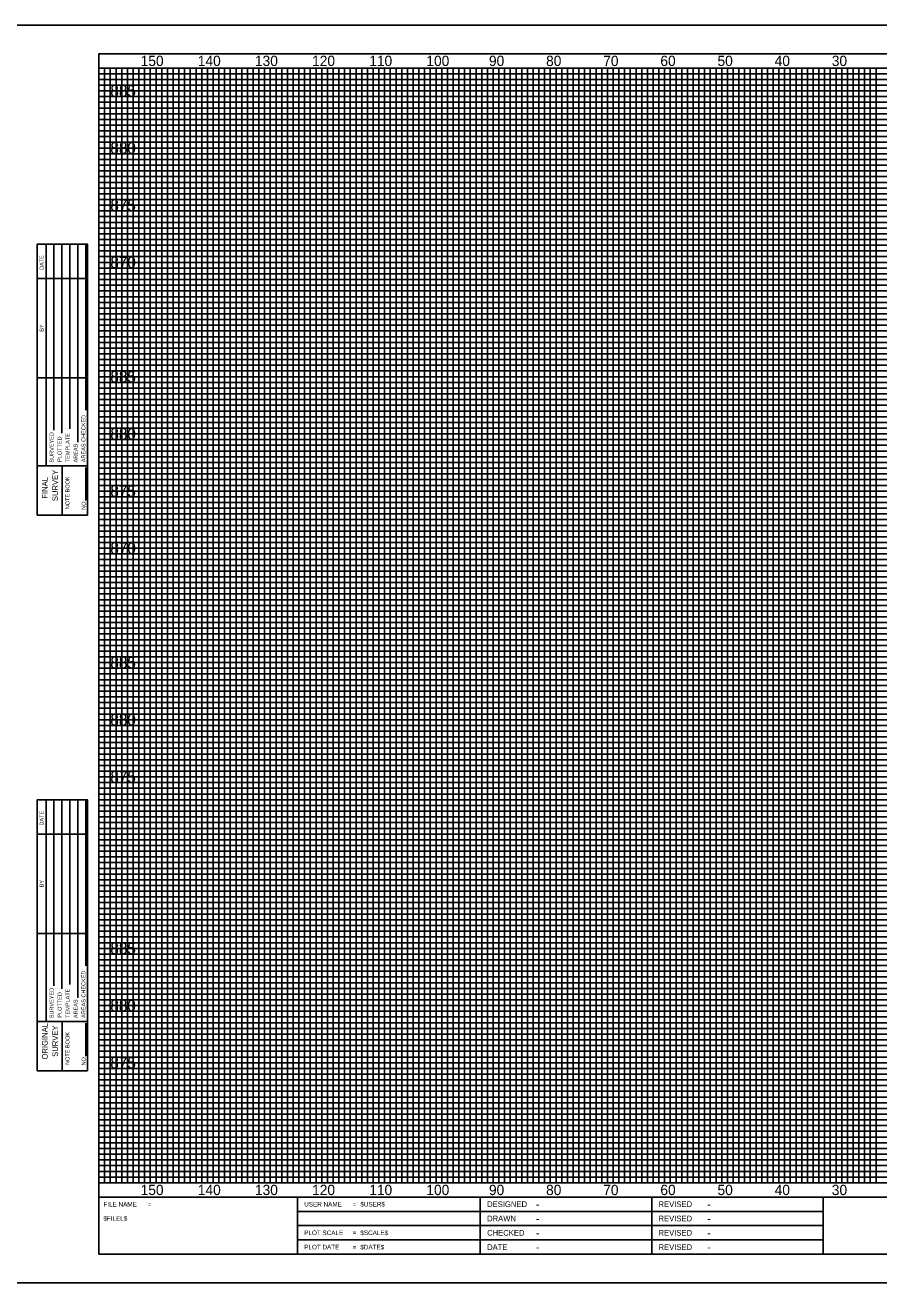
# Model space of a CAD drawing. Extents: x -26 to 24680, y -10 to 21582.
# Drawn here: x 24002.1 to 24151.5, y 5798.5 to 6018.5 of the extents above; entities that cross this region are included whole.
import ezdxf

# ---------------------------------------------------------------- set-up
doc = ezdxf.new("R2010")
doc.units = 0
for name, color, linetype in [('Sheets_General Details', 7, 'Continuous'), ('Sheets_Minor Grid', 7, 'Continuous'), ('Sheets_Printer Plotting Border', 7, 'Continuous')]:
    doc.layers.add(name, color=color, linetype=linetype)

msp = doc.modelspace()

# ---------------------------------------------------------------- linework, layer by layer
at = {"layer": 'Sheets_General Details'}
for p, q in [((24000.03, 6018.52), (24340.03, 6018.52)), ((24015.03, 6011.02), (24335.03, 6011.02)), ((24005.83, 5941.42), (24005.83, 5980.22)), ((24007.13, 5947.67), (24007.13, 5980.13)), ((24008.53, 5947.14), (24008.53, 5980.14)), ((24009.93, 5947.92), (24009.93, 5980.14)), ((24011.33, 5945.59), (24011.33, 5980.13)), ((24012.73, 5951.17), (24012.73, 5980.07)), ((24004.23, 5974.22), (24013.03, 5974.22)), ((24004.23, 5956.82), (24013.03, 5956.82)), ((24004.23, 5941.42), (24013.03, 5941.42)), ((24008.63, 5932.82), (24008.63, 5941.42)), ((24012.73, 5935.44), (24012.73, 5941.15)), ((24005.83, 5844.22), (24005.83, 5883.02)), ((24007.13, 5850.47), (24007.13, 5882.93)), ((24008.53, 5849.94), (24008.53, 5882.94)), ((24009.93, 5850.72), (24009.93, 5882.94)), ((24011.33, 5848.39), (24011.33, 5882.93)), ((24012.73, 5853.97), (24012.73, 5882.87)), ((24004.23, 5877.02), (24013.03, 5877.02)), ((24004.23, 5859.62), (24013.03, 5859.62)), ((24004.23, 5844.22), (24013.03, 5844.22)), ((24008.63, 5835.62), (24008.63, 5844.22)), ((24012.73, 5838.24), (24012.73, 5843.95)), ((24015.03, 5816.02), (24335.03, 5816.02)), ((24015.03, 5813.52), (24335.03, 5813.52)), ((24049.77, 5813.52), (24049.77, 5803.52)), ((24081.77, 5813.52), (24081.77, 5803.52)), ((24111.77, 5813.52), (24111.77, 5803.52)), ((24141.77, 5813.52), (24141.77, 5803.52)), ((24049.77, 5811.02), (24141.77, 5811.02)), ((24049.77, 5808.52), (24141.77, 5808.52)), ((24049.77, 5806.02), (24141.77, 5806.02)), ((24340.03, 5798.52), (24000.03, 5798.52))]:
    msp.add_line(p, q, dxfattribs=at)
for points in [[(24335.03, 5803.52), (24015.03, 5803.52), (24015.03, 6013.52), (24335.03, 6013.52)], [(24004.23, 5932.82), (24004.23, 5980.22), (24013.03, 5980.22), (24013.03, 5932.82)], [(24004.23, 5835.62), (24004.23, 5883.02), (24013.03, 5883.02), (24013.03, 5835.62)]]:
    msp.add_lwpolyline(points, close=True, dxfattribs=at)
for points in [[(24025.03, 6011.02), (24025.03, 5816.02), (24015.03, 5816.02)], [(24045.03, 6011.02), (24045.03, 5816.02), (24035.03, 5816.02), (24035.03, 6011.02)], [(24065.03, 6011.02), (24065.03, 5816.02), (24055.03, 5816.02), (24055.03, 6011.02)], [(24085.03, 6011.02), (24085.03, 5816.02), (24075.03, 5816.02), (24075.03, 6011.02)], [(24105.03, 6011.02), (24105.03, 5816.02), (24095.03, 5816.02), (24095.03, 6011.02)], [(24125.03, 6011.02), (24125.03, 5816.02), (24115.03, 5816.02), (24115.03, 6011.02)], [(24145.03, 6011.02), (24145.03, 5816.02), (24135.03, 5816.02), (24135.03, 6011.02)], [(24015.03, 5996.02), (24335.03, 5996.02), (24335.03, 6006.02), (24015.03, 6006.02)], [(24015.03, 5976.02), (24335.03, 5976.02), (24335.03, 5986.02), (24015.03, 5986.02)], [(24015.03, 5956.02), (24335.03, 5956.02), (24335.03, 5966.02), (24015.03, 5966.02)], [(24015.03, 5936.02), (24335.03, 5936.02), (24335.03, 5946.02), (24015.03, 5946.02)], [(24015.03, 5916.02), (24335.03, 5916.02), (24335.03, 5926.02), (24015.03, 5926.02)], [(24015.03, 5896.02), (24335.03, 5896.02), (24335.03, 5906.02), (24015.03, 5906.02)], [(24015.03, 5876.02), (24335.03, 5876.02), (24335.03, 5886.02), (24015.03, 5886.02)], [(24015.03, 5856.02), (24335.03, 5856.02), (24335.03, 5866.02), (24015.03, 5866.02)], [(24015.03, 5836.02), (24335.03, 5836.02), (24335.03, 5846.02), (24015.03, 5846.02)], [(24015.03, 5826.02), (24335.03, 5826.02), (24335.03, 5836.02), (24015.03, 5836.02)]]:
    msp.add_lwpolyline(points, dxfattribs=at)
at = {"layer": 'Sheets_Minor Grid'}
for points in [[(24015.03, 6010.02), (24335.03, 6010.02), (24335.03, 6011.02)], [(24016.48, 5816.02), (24016.03, 5816.02), (24016.03, 6011.02)], [(24018.03, 6011.02), (24018.03, 5816.02), (24017.03, 5816.02), (24017.03, 6011.02)], [(24020.03, 6011.02), (24020.03, 5816.02), (24019.03, 5816.02), (24019.03, 6011.02)], [(24022.03, 6011.02), (24022.03, 5816.02), (24021.03, 5816.02), (24021.03, 6011.02)], [(24024.03, 6011.02), (24024.03, 5816.02), (24023.03, 5816.02), (24023.03, 6011.02)], [(24027.03, 6011.02), (24027.03, 5816.02), (24026.03, 5816.02), (24026.03, 6011.02)], [(24029.03, 6011.02), (24029.03, 5816.02), (24028.03, 5816.02), (24028.03, 6011.02)], [(24031.03, 6011.02), (24031.03, 5816.02), (24030.03, 5816.02), (24030.03, 6011.02)], [(24033.03, 6011.02), (24033.03, 5816.02), (24032.03, 5816.02), (24032.03, 6011.02)], [(24036.03, 6011.02), (24036.03, 5816.02), (24034.03, 5816.02), (24034.03, 6011.02)], [(24038.03, 6011.02), (24038.03, 5816.02), (24037.03, 5816.02), (24037.03, 6011.02)], [(24040.03, 6011.02), (24040.03, 5816.02), (24039.03, 5816.02), (24039.03, 6011.02)], [(24042.03, 6011.02), (24042.03, 5816.02), (24041.03, 5816.02), (24041.03, 6011.02)], [(24044.03, 6011.02), (24044.03, 5816.02), (24043.03, 5816.02), (24043.03, 6011.02)], [(24047.03, 6011.02), (24047.03, 5816.02), (24046.03, 5816.02), (24046.03, 6011.02)], [(24049.03, 6011.02), (24049.03, 5816.02), (24048.03, 5816.02), (24048.03, 6011.02)], [(24051.03, 6011.02), (24051.03, 5816.02), (24050.03, 5816.02), (24050.03, 6011.02)], [(24053.03, 6011.02), (24053.03, 5816.02), (24052.03, 5816.02), (24052.03, 6011.02)], [(24056.03, 6011.02), (24056.03, 5816.02), (24054.03, 5816.02), (24054.03, 6011.02)], [(24058.03, 6011.02), (24058.03, 5816.02), (24057.03, 5816.02)], [(24057.03, 5816.02), (24057.03, 6011.02)], [(24060.03, 6011.02), (24060.03, 5816.02), (24059.03, 5816.02), (24059.03, 6011.02)], [(24062.03, 6011.02), (24062.03, 5816.02), (24061.03, 5816.02), (24061.03, 6011.02)], [(24064.03, 6011.02), (24064.03, 5816.02), (24063.03, 5816.02), (24063.03, 6011.02)], [(24067.03, 6011.02), (24067.03, 5816.02), (24066.03, 5816.02), (24066.03, 6011.02)], [(24069.03, 6011.02), (24069.03, 5816.02), (24068.03, 5816.02), (24068.03, 6011.02)], [(24071.03, 6011.02), (24071.03, 5816.02), (24070.03, 5816.02), (24070.03, 6011.02)], [(24073.03, 6011.02), (24073.03, 5816.02), (24072.03, 5816.02), (24072.03, 6011.02)], [(24076.03, 6011.02), (24076.03, 5816.02), (24074.03, 5816.02), (24074.03, 6011.02)], [(24078.03, 6011.02), (24078.03, 5816.02), (24077.03, 5816.02), (24077.03, 6011.02)], [(24080.03, 6011.02), (24080.03, 5816.02), (24079.03, 5816.02), (24079.03, 6011.02)], [(24082.03, 6011.02), (24082.03, 5816.02), (24081.03, 5816.02), (24081.03, 6011.02)], [(24084.03, 6011.02), (24084.03, 5816.02), (24083.03, 5816.02), (24083.03, 6011.02)], [(24087.03, 6011.02), (24087.03, 5816.02), (24086.03, 5816.02), (24086.03, 6011.02)], [(24089.03, 6011.02), (24089.03, 5816.02), (24088.03, 5816.02), (24088.03, 6011.02)], [(24091.03, 6011.02), (24091.03, 5816.02), (24090.03, 5816.02), (24090.03, 6011.02)], [(24093.03, 6011.02), (24093.03, 5816.02), (24092.03, 5816.02), (24092.03, 6011.02)], [(24096.03, 6011.02), (24096.03, 5816.02), (24094.03, 5816.02), (24094.03, 6011.02)], [(24098.03, 6011.02), (24098.03, 5816.02), (24097.03, 5816.02), (24097.03, 6011.02)], [(24100.03, 6011.02), (24100.03, 5816.02), (24099.03, 5816.02), (24099.03, 6011.02)], [(24102.03, 6011.02), (24102.03, 5816.02), (24101.03, 5816.02), (24101.03, 6011.02)], [(24104.03, 6011.02), (24104.03, 5816.02), (24103.03, 5816.02), (24103.03, 6011.02)], [(24107.03, 6011.02), (24107.03, 5816.02), (24106.03, 5816.02), (24106.03, 6011.02)], [(24109.03, 6011.02), (24109.03, 5816.02), (24108.03, 5816.02), (24108.03, 6011.02)], [(24111.03, 6011.02), (24111.03, 5816.02), (24110.03, 5816.02), (24110.03, 6011.02)], [(24113.03, 6011.02), (24113.03, 5816.02), (24112.03, 5816.02)], [(24112.03, 5816.02), (24112.03, 6011.02)], [(24116.03, 6011.02), (24116.03, 5816.02), (24114.03, 5816.02), (24114.03, 6011.02)], [(24118.03, 6011.02), (24118.03, 5816.02), (24117.03, 5816.02), (24117.03, 6011.02)], [(24120.03, 6011.02), (24120.03, 5816.02), (24119.03, 5816.02), (24119.03, 6011.02)], [(24122.03, 6011.02), (24122.03, 5816.02), (24121.03, 5816.02), (24121.03, 6011.02)], [(24124.03, 6011.02), (24124.03, 5816.02), (24123.03, 5816.02), (24123.03, 6011.02)], [(24127.03, 6011.02), (24127.03, 5816.02), (24126.03, 5816.02), (24126.03, 6011.02)], [(24129.03, 6011.02), (24129.03, 5816.02), (24128.03, 5816.02), (24128.03, 6011.02)], [(24131.03, 6011.02), (24131.03, 5816.02), (24130.03, 5816.02), (24130.03, 6011.02)], [(24133.03, 6011.02), (24133.03, 5816.02), (24132.03, 5816.02), (24132.03, 6011.02)], [(24136.03, 6011.02), (24136.03, 5816.02), (24134.03, 5816.02), (24134.03, 6011.02)], [(24138.03, 6011.02), (24138.03, 5816.02), (24137.03, 5816.02), (24137.03, 6011.02)], [(24140.03, 6011.02), (24140.03, 5816.02), (24139.03, 5816.02), (24139.03, 6011.02)], [(24142.03, 6011.02), (24142.03, 5816.02), (24141.03, 5816.02), (24141.03, 6011.02)], [(24144.03, 6011.02), (24144.03, 5816.02), (24143.03, 5816.02), (24143.03, 6011.02)], [(24147.03, 6011.02), (24147.03, 5816.02), (24146.03, 5816.02), (24146.03, 6011.02)], [(24149.03, 6011.02), (24149.03, 5816.02), (24148.03, 5816.02), (24148.03, 6011.02)], [(24151.03, 6011.02), (24151.03, 5816.02), (24150.03, 5816.02), (24150.03, 6011.02)], [(24015.03, 6008.02), (24335.03, 6008.02), (24335.03, 6009.02), (24015.03, 6009.02)], [(24015.03, 6005.02), (24335.03, 6005.02), (24335.03, 6007.02), (24015.03, 6007.02)], [(24015.03, 6003.02), (24335.03, 6003.02), (24335.03, 6004.02), (24015.03, 6004.02)], [(24015.03, 6001.02), (24335.03, 6001.02), (24335.03, 6002.02), (24015.03, 6002.02)], [(24015.03, 5999.02), (24335.03, 5999.02), (24335.03, 6000.02), (24015.03, 6000.02)], [(24015.03, 5997.02), (24335.03, 5997.02), (24335.03, 5998.02), (24015.03, 5998.02)], [(24015.03, 5994.02), (24335.03, 5994.02), (24335.03, 5995.02), (24015.03, 5995.02)], [(24015.03, 5992.02), (24335.03, 5992.02), (24335.03, 5993.02), (24015.03, 5993.02)], [(24015.03, 5990.02), (24335.03, 5990.02), (24335.03, 5991.02), (24015.03, 5991.02)], [(24015.03, 5988.02), (24335.03, 5988.02), (24335.03, 5989.02), (24015.03, 5989.02)], [(24015.03, 5985.02), (24335.03, 5985.02), (24335.03, 5987.02), (24015.03, 5987.02)], [(24015.03, 5983.02), (24335.03, 5983.02), (24335.03, 5984.02), (24015.03, 5984.02)], [(24015.03, 5981.02), (24335.03, 5981.02), (24335.03, 5982.02), (24015.03, 5982.02)], [(24015.03, 5979.02), (24335.03, 5979.02), (24335.03, 5980.02), (24015.03, 5980.02)], [(24015.03, 5977.02), (24335.03, 5977.02), (24335.03, 5978.02), (24015.03, 5978.02)], [(24015.03, 5974.02), (24335.03, 5974.02), (24335.03, 5975.02), (24015.03, 5975.02)], [(24015.03, 5972.02), (24335.03, 5972.02), (24335.03, 5973.02), (24015.03, 5973.02)], [(24015.03, 5970.02), (24335.03, 5970.02), (24335.03, 5971.02), (24015.03, 5971.02)], [(24015.03, 5968.02), (24335.03, 5968.02), (24335.03, 5969.02), (24015.03, 5969.02)], [(24015.03, 5965.02), (24335.03, 5965.02), (24335.03, 5967.02), (24015.03, 5967.02)], [(24015.03, 5963.02), (24335.03, 5963.02), (24335.03, 5964.02), (24015.03, 5964.02)], [(24015.03, 5961.02), (24335.03, 5961.02), (24335.03, 5962.02), (24015.03, 5962.02)], [(24015.03, 5959.02), (24335.03, 5959.02), (24335.03, 5960.02), (24015.03, 5960.02)], [(24015.03, 5957.02), (24335.03, 5957.02), (24335.03, 5958.02), (24015.03, 5958.02)], [(24015.03, 5954.02), (24335.03, 5954.02), (24335.03, 5955.02), (24015.03, 5955.02)], [(24015.03, 5952.02), (24335.03, 5952.02), (24335.03, 5953.02), (24015.03, 5953.02)], [(24015.03, 5950.02), (24335.03, 5950.02), (24335.03, 5951.02), (24015.03, 5951.02)], [(24015.03, 5948.02), (24335.03, 5948.02), (24335.03, 5949.02), (24015.03, 5949.02)], [(24015.03, 5945.02), (24335.03, 5945.02), (24335.03, 5947.02), (24015.03, 5947.02)], [(24015.03, 5943.02), (24335.03, 5943.02), (24335.03, 5944.02), (24015.03, 5944.02)], [(24015.03, 5941.02), (24335.03, 5941.02), (24335.03, 5942.02), (24015.03, 5942.02)], [(24015.03, 5939.02), (24335.03, 5939.02), (24335.03, 5940.02), (24015.03, 5940.02)], [(24015.03, 5937.02), (24335.03, 5937.02), (24335.03, 5938.02), (24015.03, 5938.02)], [(24015.03, 5934.02), (24335.03, 5934.02), (24335.03, 5935.02), (24015.03, 5935.02)], [(24015.03, 5932.02), (24335.03, 5932.02), (24335.03, 5933.02), (24015.03, 5933.02)], [(24015.03, 5930.02), (24335.03, 5930.02), (24335.03, 5931.02), (24015.03, 5931.02)], [(24015.03, 5928.02), (24335.03, 5928.02), (24335.03, 5929.02), (24015.03, 5929.02)], [(24015.03, 5925.02), (24335.03, 5925.02), (24335.03, 5927.02), (24015.03, 5927.02)], [(24015.03, 5923.02), (24335.03, 5923.02), (24335.03, 5924.02), (24015.03, 5924.02)], [(24015.03, 5921.02), (24335.03, 5921.02), (24335.03, 5922.02), (24015.03, 5922.02)], [(24015.03, 5919.02), (24335.03, 5919.02), (24335.03, 5920.02), (24015.03, 5920.02)], [(24015.03, 5917.02), (24335.03, 5917.02), (24335.03, 5918.02), (24015.03, 5918.02)], [(24015.03, 5914.02), (24335.03, 5914.02), (24335.03, 5915.02), (24015.03, 5915.02)], [(24015.03, 5912.02), (24335.03, 5912.02), (24335.03, 5913.02), (24015.03, 5913.02)], [(24015.03, 5910.02), (24335.03, 5910.02), (24335.03, 5911.02), (24015.03, 5911.02)], [(24015.03, 5908.02), (24335.03, 5908.02), (24335.03, 5909.02), (24015.03, 5909.02)], [(24015.03, 5905.02), (24335.03, 5905.02), (24335.03, 5907.02), (24015.03, 5907.02)], [(24015.03, 5903.02), (24335.03, 5903.02), (24335.03, 5904.02), (24015.03, 5904.02)], [(24015.03, 5901.02), (24335.03, 5901.02), (24335.03, 5902.02), (24015.03, 5902.02)], [(24015.03, 5899.02), (24335.03, 5899.02), (24335.03, 5900.02), (24015.03, 5900.02)], [(24015.03, 5897.02), (24335.03, 5897.02), (24335.03, 5898.02), (24015.03, 5898.02)], [(24015.03, 5894.02), (24335.03, 5894.02), (24335.03, 5895.02), (24015.03, 5895.02)], [(24015.03, 5892.02), (24335.03, 5892.02), (24335.03, 5893.02), (24015.03, 5893.02)], [(24015.03, 5890.02), (24335.03, 5890.02), (24335.03, 5891.02), (24015.03, 5891.02)], [(24015.03, 5888.02), (24335.03, 5888.02), (24335.03, 5889.02), (24015.03, 5889.02)], [(24015.03, 5885.02), (24335.03, 5885.02), (24335.03, 5887.02), (24015.03, 5887.02)], [(24015.03, 5883.02), (24335.03, 5883.02), (24335.03, 5884.02), (24015.03, 5884.02)], [(24015.03, 5881.02), (24335.03, 5881.02), (24335.03, 5882.02), (24015.03, 5882.02)], [(24015.03, 5879.02), (24335.03, 5879.02), (24335.03, 5880.02), (24015.03, 5880.02)], [(24015.03, 5877.02), (24335.03, 5877.02), (24335.03, 5878.02), (24015.03, 5878.02)], [(24015.03, 5874.02), (24335.03, 5874.02), (24335.03, 5875.02), (24015.03, 5875.02)], [(24015.03, 5872.02), (24335.03, 5872.02), (24335.03, 5873.02), (24015.03, 5873.02)], [(24015.03, 5870.02), (24335.03, 5870.02), (24335.03, 5871.02), (24015.03, 5871.02)], [(24015.03, 5868.02), (24335.03, 5868.02), (24335.03, 5869.02), (24015.03, 5869.02)], [(24015.03, 5865.02), (24335.03, 5865.02), (24335.03, 5867.02), (24015.03, 5867.02)], [(24015.03, 5863.02), (24335.03, 5863.02), (24335.03, 5864.02), (24015.03, 5864.02)], [(24015.03, 5861.02), (24335.03, 5861.02), (24335.03, 5862.02), (24015.03, 5862.02)], [(24015.03, 5859.02), (24335.03, 5859.02), (24335.03, 5860.02), (24015.03, 5860.02)], [(24015.03, 5857.02), (24335.03, 5857.02), (24335.03, 5858.02), (24015.03, 5858.02)], [(24015.03, 5854.02), (24335.03, 5854.02), (24335.03, 5855.02), (24015.03, 5855.02)], [(24015.03, 5852.02), (24335.03, 5852.02), (24335.03, 5853.02), (24015.03, 5853.02)], [(24015.03, 5850.02), (24335.03, 5850.02), (24335.03, 5851.02), (24015.03, 5851.02)], [(24015.03, 5848.02), (24335.03, 5848.02), (24335.03, 5849.02), (24015.03, 5849.02)], [(24015.03, 5845.02), (24335.03, 5845.02), (24335.03, 5847.02), (24015.03, 5847.02)], [(24015.03, 5843.02), (24335.03, 5843.02), (24335.03, 5844.02), (24015.03, 5844.02)], [(24015.03, 5841.02), (24335.03, 5841.02), (24335.03, 5842.02), (24015.03, 5842.02)], [(24015.03, 5839.02), (24335.03, 5839.02), (24335.03, 5840.02), (24015.03, 5840.02)], [(24015.03, 5837.02), (24335.03, 5837.02), (24335.03, 5838.02), (24015.03, 5838.02)], [(24015.03, 5834.02), (24335.03, 5834.02), (24335.03, 5835.02), (24015.03, 5835.02)], [(24015.03, 5832.02), (24335.03, 5832.02), (24335.03, 5833.02), (24015.03, 5833.02)], [(24015.03, 5830.02), (24335.03, 5830.02), (24335.03, 5831.02), (24015.03, 5831.02)], [(24015.03, 5828.02), (24335.03, 5828.02), (24335.03, 5829.02), (24015.03, 5829.02)], [(24015.03, 5825.02), (24335.03, 5825.02), (24335.03, 5827.02), (24015.03, 5827.02)], [(24015.03, 5823.02), (24335.03, 5823.02), (24335.03, 5824.02), (24015.03, 5824.02)], [(24015.03, 5821.02), (24335.03, 5821.02), (24335.03, 5822.02), (24015.03, 5822.02)], [(24015.03, 5819.02), (24335.03, 5819.02), (24335.03, 5820.02), (24015.03, 5820.02)], [(24015.03, 5817.02), (24335.03, 5817.02), (24335.03, 5818.02), (24015.03, 5818.02)], [(24016.03, 5816.02), (24015.03, 5816.02)]]:
    msp.add_lwpolyline(points, dxfattribs=at)
at = {"layer": 'Sheets_Printer Plotting Border'}
msp.add_lwpolyline([(24000.03, 5798.52), (24340.03, 5798.52), (24340.03, 6018.52), (24000.03, 6018.52)], close=True, dxfattribs=at)

# ---------------------------------------------------------------- texts
at = {"layer": 'Sheets_General Details'}
for s, height, p in [('150', 1.8, (24022.34, 6011.37)), ('140', 1.8, (24032.34, 6011.37)), ('130', 1.8, (24042.34, 6011.37)), ('120', 1.8, (24052.34, 6011.37)), ('110', 1.8, (24062.34, 6011.37)), ('100', 1.8, (24072.34, 6011.37)), ('90', 1.8, (24083.29, 6011.37)), ('80', 1.8, (24093.29, 6011.37)), ('70', 1.8, (24103.29, 6011.37)), ('60', 1.8, (24113.29, 6011.37)), ('50', 1.8, (24123.29, 6011.37)), ('40', 1.8, (24133.29, 6011.37)), ('30', 1.8, (24143.29, 6011.37)), ('885', 2, (24017.04, 6006.02)), ('880', 2, (24017.04, 5996.02)), ('875', 2, (24017.04, 5986.02)), ('870', 2, (24017.04, 5976.02)), ('885', 2, (24017.04, 5956.02)), ('880', 2, (24017.04, 5946.02)), ('875', 2, (24017.04, 5936.02)), ('870', 2, (24017.04, 5926.02)), ('885', 2, (24017.04, 5906.02)), ('880', 2, (24017.04, 5896.02)), ('875', 2, (24017.04, 5886.02)), ('885', 2, (24017.04, 5856.02)), ('880', 2, (24017.04, 5846.02)), ('875', 2, (24017.04, 5836.02)), ('150', 1.8, (24022.34, 5813.87)), ('140', 1.8, (24032.34, 5813.87)), ('130', 1.8, (24042.34, 5813.87)), ('120', 1.8, (24052.34, 5813.87)), ('110', 1.8, (24062.34, 5813.87)), ('100', 1.8, (24072.34, 5813.87)), ('90', 1.8, (24083.29, 5813.87)), ('80', 1.8, (24093.29, 5813.87)), ('70', 1.8, (24103.29, 5813.87)), ('60', 1.8, (24113.29, 5813.87)), ('50', 1.8, (24123.29, 5813.87)), ('40', 1.8, (24133.29, 5813.87)), ('30', 1.8, (24143.29, 5813.87)), ('DESIGNED', 1, (24082.97, 5811.77)), ('REVISED', 1, (24112.97, 5811.77)), ('DRAWN', 1, (24082.97, 5809.27)), ('-', 1.4, (24091.51, 5811.57)), ('REVISED', 1, (24112.97, 5809.27)), ('-', 1.4, (24121.51, 5811.57)), ('-', 1.4, (24091.51, 5809.07)), ('-', 1.4, (24121.51, 5809.07)), ('CHECKED', 1, (24082.97, 5806.77)), ('-', 1.4, (24091.51, 5806.57)), ('REVISED', 1, (24112.97, 5806.77)), ('-', 1.4, (24121.51, 5806.57)), ('DATE', 1, (24082.97, 5804.27)), ('-', 1.4, (24091.51, 5804.07)), ('REVISED', 1, (24112.97, 5804.27)), ('-', 1.4, (24121.51, 5804.07))]:
    msp.add_text(s, height=height, dxfattribs=at).set_placement(p)
for s, height, rotation, p in [('DATE', 0.7, 90, (24005.36, 5975.7)), ('BY', 0.7, 90, (24005.36, 5964.89)), ('AREAS CHECKED', 0.7, 90, (24012.68, 5942.07)), ('SURVEYED', 0.7, 90, (24007.11, 5942)), ('TEMPLATE', 0.7, 90, (24009.91, 5942.07)), ('PLOTTED', 0.7, 90, (24008.51, 5942.11)), ('AREAS', 0.7, 90, (24011.31, 5942.02)), ('SURVEY', 1, 90, (24007.87, 5935.25)), ('FINAL', 1, 90, (24006.07, 5935.69)), ('NOTE BOOK', 0.7, 90, (24009.88, 5933.84)), ('NO.', 0.7, 90, (24012.71, 5933.74)), ('DATE', 0.7, 90, (24005.36, 5878.5)), ('BY', 0.7, 90, (24005.36, 5867.69)), ('AREAS CHECKED', 0.7, 90, (24012.68, 5844.87)), ('SURVEYED', 0.7, 90, (24007.11, 5844.8)), ('PLOTTED', 0.7, 90, (24008.51, 5844.91)), ('TEMPLATE', 0.7, 90, (24009.91, 5844.87)), ('AREAS', 0.7, 90, (24011.31, 5844.82)), ('ORIGINAL', 1, 90, (24006.07, 5837.58)), ('SURVEY', 1, 90, (24007.87, 5838.05)), ('NOTE BOOK', 0.7, 90, (24009.88, 5836.64)), ('NO.', 0.7, 90, (24012.71, 5836.54)), ('FILE NAME', 0.8, 360, (24015.83, 5811.87)), ('=', 0.8, 360, (24023.55, 5811.87)), ('USER NAME', 0.8, 360, (24050.97, 5811.87)), ('=', 0.8, 360, (24059.45, 5811.87)), ('$USER$', 0.8, 360, (24060.79, 5811.87)), ('$FILEL$', 0.8, 360, (24015.83, 5809.37)), ('PLOT SCALE', 0.8, 360, (24050.97, 5806.87)), ('=', 0.8, 360, (24059.45, 5806.87)), ('$SCALE$', 0.8, 360, (24060.79, 5806.87)), ('PLOT DATE', 0.8, 360, (24050.97, 5804.37)), ('=', 0.8, 360, (24059.45, 5804.37)), ('$DATE$', 0.8, 360, (24060.79, 5804.37))]:
    msp.add_text(s, height=height, rotation=rotation, dxfattribs=at).set_placement(p)

doc.saveas('drawing.dxf')
